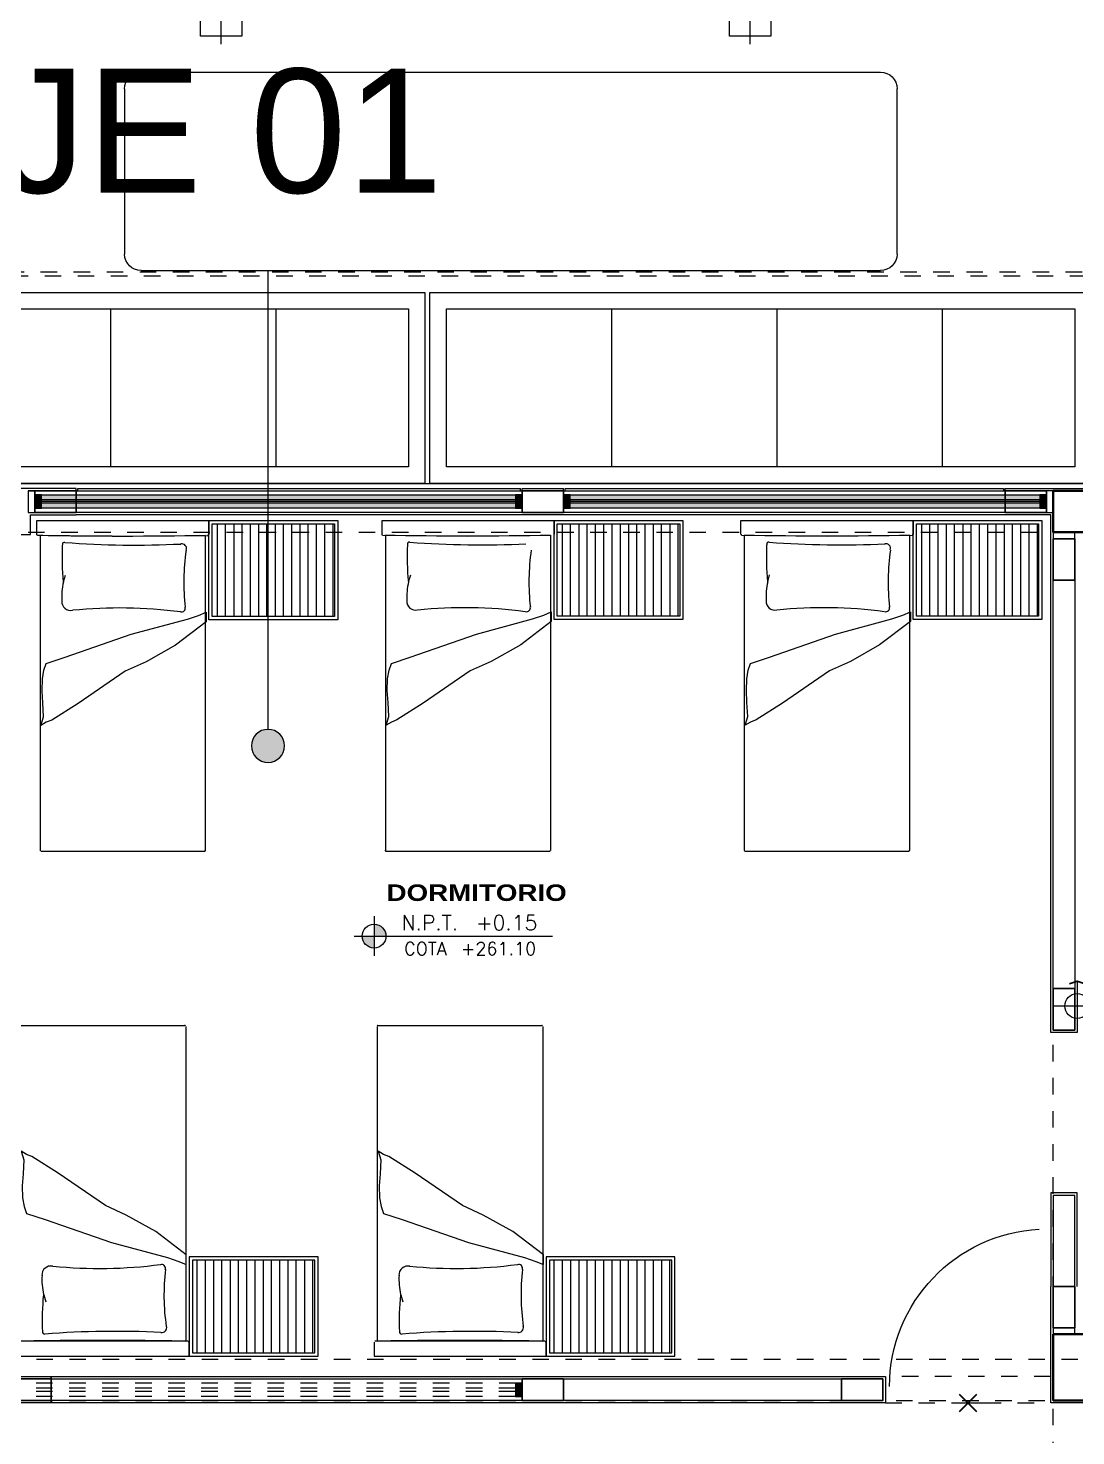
# Model space of a CAD drawing. Header units: metres. Extents: x 349703 to 349913, y 9282546 to 9282694.
# Drawn here: x 349719.53 to 349725.87, y 9282668.82 to 9282677.34 of the extents above; entities that cross this region are included whole.
import ezdxf
from ezdxf.enums import TextEntityAlignment as Align

# ---------------------------------------------------------------- set-up
doc = ezdxf.new("R2010")
doc.units = ezdxf.units.M
doc.header["$LTSCALE"] = 0.25
for name, pattern in [('01 nivel$0$HIDDEN2', [0.1875, 0.125, -0.0625]), ('B. SUM 2$0$HIDDEN', [0.375, 0.25, -0.125]), ('DASHDOT', [3.556, 2.54, -0.508, 0, -0.508]), ('DASHED2', [0.762, 0.635, -0.127])]:
    doc.linetypes.add(name, pattern=pattern)
for name, color, linetype, lineweight in [('0_VANOS', 30, 'Continuous', 9), ('ARQ-FONDO', 253, 'CONTINUOUS', 9), ('COTAS', 94, 'CONTINUOUS', 18), ('EJE-TEXTO', 5, 'CONTINUOUS', 25), ('TRAZO', 2, 'Continuous', 13)]:
    doc.layers.add(name, color=color, linetype=linetype, lineweight=lineweight)
doc.styles.add('MOYO2', font='arialbd.ttf', dxfattribs={"width": 1.2})
doc.styles.get("Standard").update_dxf_attribs({"font": 'arial.ttf'})
doc.styles.add('TM-DIM', font='romans.shx')

# ---------------------------------------------------------------- blocks, each defined once
blk = doc.blocks.new('COLUMNAS CENTRALES')
at = {"layer": 'ARQ-FONDO', "lineweight": 40}
for points in [[(-59547.0191, 35130.3325), (-59546.6191, 35130.3325), (-59546.6191, 35130.0825), (-59547.0191, 35130.0825)], [(-59547.0191, 35125.2325), (-59546.7691, 35125.2325), (-59546.7691, 35124.8325), (-59547.0191, 35124.8325)]]:
    blk.add_lwpolyline(points, close=True, dxfattribs=at)
blk = doc.blocks.new('CAMA 1')
at = {"layer": 'ARQ-FONDO', "linetype": 'Continuous', "lineweight": -2}
for p, q in [((3919.9519, 1597.9807), (3921.8564, 1597.9807)), ((3920.2334, 1597.84), (3920.1914, 1597.8272)), ((3919.8825, 1596.9116), (3920.4417, 1596.9116)), ((3919.9464, 1596.9609), (3919.9464, 1596.9609)), ((3921.8564, 1596.981), (3919.9519, 1596.981)), ((3919.8825, 1596.8622), (3920.4417, 1596.8622)), ((3919.8825, 1596.811), (3920.4417, 1596.811)), ((3919.8825, 1596.7617), (3920.4417, 1596.7617)), ((3919.8825, 1596.7105), (3920.4417, 1596.7105)), ((3919.8825, 1596.6612), (3920.4417, 1596.6612)), ((3919.8825, 1596.6118), (3920.4417, 1596.6118)), ((3919.8825, 1596.5606), (3920.4417, 1596.5606)), ((3919.8825, 1596.5113), (3920.4417, 1596.5113)), ((3919.8825, 1596.462), (3920.4417, 1596.462)), ((3919.8825, 1596.4108), (3920.4417, 1596.4108)), ((3919.8825, 1596.3614), (3920.4417, 1596.3614)), ((3919.8825, 1596.3121), (3920.4417, 1596.3121)), ((3919.8825, 1596.2609), (3920.4417, 1596.2609)), ((3919.8825, 1596.2116), (3920.4417, 1596.2116))]:
    blk.add_line(p, q, dxfattribs=at)
for points in [[(3919.9464, 1598.0009), (3919.8624, 1598.0009), (3919.8624, 1597.4818), (3919.8624, 1596.9609), (3919.9464, 1596.9609)], [(3919.9519, 1597.9807), (3919.9556, 1597.4818), (3919.9519, 1596.981)], [(3921.8619, 1597.9771), (3921.8619, 1597.4818), (3921.8619, 1596.9865)]]:
    blk.add_lwpolyline(points, dxfattribs=at)
for points in [[(3920.4162, 1596.9774), (3920.4746, 1596.9774), (3920.6154, 1597.162), (3920.7141, 1597.3411), (3920.7726, 1597.4672), (3920.9681, 1597.7523), (3921.0686, 1597.9113), (3921.0814, 1597.9442), (3921.1015, 1597.9771), (3921.0485, 1597.9606), (3920.9645, 1597.9643), (3920.8914, 1597.9698), (3920.8201, 1597.968), (3920.7671, 1597.9588), (3920.725, 1597.9442), (3920.6885, 1597.8309), (3920.5496, 1597.4306), (3920.4582, 1597.0907), (3920.4344, 1597.023)], [(3919.8624, 1596.9609), (3919.8624, 1596.1805), (3920.4619, 1596.1805), (3920.4619, 1596.9609)], [(3919.8825, 1596.9408), (3919.8825, 1596.2006), (3920.4417, 1596.2006), (3920.4417, 1596.9408)]]:
    blk.add_lwpolyline(points, close=True, dxfattribs=at)
for points in [[(3919.9519, 1597.9982), (3919.9519, 1598.0007), (3919.9499, 1598.0027), (3919.9474, 1598.0027)], [(3919.9574, 1597.4815), (3919.9571, 1597.6535), (3919.9555, 1597.8254), (3919.9523, 1597.9974)], [(3921.8619, 1597.978), (3921.8619, 1597.9805), (3921.8598, 1597.9826), (3921.8573, 1597.9826)], [(3919.9997, 1597.8442), (3919.9965, 1597.8414), (3919.9952, 1597.8371), (3919.9961, 1597.8329)], [(3920.0112, 1597.8468), (3920.0072, 1597.848), (3920.0028, 1597.8471), (3919.9997, 1597.8442)], [(3920.2336, 1597.8418), (3920.1594, 1597.8491), (3920.0847, 1597.8509), (3920.0102, 1597.8475)], [(3920.3512, 1597.8503), (3920.3122, 1597.8525), (3920.2731, 1597.8493), (3920.235, 1597.8408)], [(3920.3942, 1597.8319), (3920.3834, 1597.8448), (3920.3671, 1597.8518), (3920.3504, 1597.8509)], [(3920.0057, 1597.1307), (3920.017, 1597.3646), (3920.0137, 1597.5989), (3919.9958, 1597.8324)], [(3920.4067, 1597.7844), (3920.3847, 1597.5675), (3920.3881, 1597.3488), (3920.4166, 1597.1327)], [(3920.4058, 1597.7855), (3920.4094, 1597.802), (3920.4051, 1597.8191), (3920.3942, 1597.8319)], [(3919.9523, 1596.968), (3919.9555, 1597.14), (3919.9571, 1597.3119), (3919.9574, 1597.4839)], [(3920.0056, 1597.1306), (3920.0034, 1597.1206), (3920.0067, 1597.1102), (3920.0144, 1597.1034)], [(3920.0144, 1597.1034), (3920.022, 1597.0966), (3920.0326, 1597.0944), (3920.0423, 1597.0976)], [(3920.3866, 1597.1039), (3920.272, 1597.117), (3920.1561, 1597.1153), (3920.0419, 1597.0987)], [(3920.387, 1597.1044), (3920.3951, 1597.102), (3920.4038, 1597.1043), (3920.4097, 1597.1104)], [(3920.4097, 1597.1104), (3920.4156, 1597.1164), (3920.4176, 1597.1252), (3920.4151, 1597.1332)], [(3921.8573, 1596.9828), (3921.8598, 1596.9828), (3921.8619, 1596.9849), (3921.8619, 1596.9874)], [(3919.9474, 1596.9627), (3919.9499, 1596.9627), (3919.9519, 1596.9648), (3919.9519, 1596.9673)]]:
    blk.add_open_spline(points, degree=3, dxfattribs=at)
blk = doc.blocks.new('CAMA 2')
at = {"layer": 'ARQ-FONDO', "linetype": 'Continuous', "lineweight": -2}
for p, q in [((3924.9068, 1597.9807), (3923.0005, 1597.9807)), ((3924.6253, 1597.84), (3924.6673, 1597.8272)), ((3924.9013, 1597.4818), (3924.9068, 1596.9664)), ((3923.0005, 1596.981), (3924.9068, 1596.981)), ((3924.9762, 1596.9116), (3924.4169, 1596.9116)), ((3924.9122, 1596.9609), (3924.9122, 1596.9609)), ((3924.9762, 1596.8622), (3924.4169, 1596.8622)), ((3924.9762, 1596.811), (3924.4169, 1596.811)), ((3924.9762, 1596.7617), (3924.4169, 1596.7617)), ((3924.9762, 1596.7105), (3924.4169, 1596.7105)), ((3924.9762, 1596.6612), (3924.4169, 1596.6612)), ((3924.9762, 1596.6118), (3924.4169, 1596.6118)), ((3924.9762, 1596.5606), (3924.4169, 1596.5606)), ((3924.9762, 1596.5113), (3924.4169, 1596.5113)), ((3924.9762, 1596.462), (3924.4169, 1596.462)), ((3924.9762, 1596.4108), (3924.4169, 1596.4108)), ((3924.9762, 1596.3614), (3924.4169, 1596.3614)), ((3924.9762, 1596.3121), (3924.4169, 1596.3121)), ((3924.9762, 1596.2609), (3924.4169, 1596.2609)), ((3924.9762, 1596.2116), (3924.4169, 1596.2116))]:
    blk.add_line(p, q, dxfattribs=at)
for points in [[(3922.9968, 1597.9771), (3922.9968, 1597.4818), (3922.9968, 1596.9865)], [(3924.9122, 1598.0009), (3924.9963, 1598.0009), (3924.9963, 1597.4818), (3924.9963, 1596.9609), (3924.9122, 1596.9609)]]:
    blk.add_lwpolyline(points, dxfattribs=at)
for points in [[(3924.4425, 1596.9774), (3924.384, 1596.9774), (3924.2433, 1597.162), (3924.1428, 1597.3411), (3924.0861, 1597.4672), (3923.8906, 1597.7523), (3923.7901, 1597.9113), (3923.7773, 1597.9442), (3923.7572, 1597.9771), (3923.8102, 1597.9606), (3923.8942, 1597.9643), (3923.9673, 1597.9698), (3924.0386, 1597.968), (3924.0916, 1597.9588), (3924.1318, 1597.9442), (3924.1702, 1597.8309), (3924.3091, 1597.4306), (3924.4005, 1597.0907), (3924.4224, 1597.023)], [(3924.9963, 1596.9609), (3924.9963, 1596.1805), (3924.3968, 1596.1805), (3924.3968, 1596.9609)], [(3924.9762, 1596.9408), (3924.9762, 1596.2006), (3924.4169, 1596.2006), (3924.4169, 1596.9408)]]:
    blk.add_lwpolyline(points, close=True, dxfattribs=at)
for points in [[(3924.9079, 1597.984), (3924.9015, 1597.6498), (3924.9015, 1597.3156), (3924.9079, 1596.9814)], [(3924.9082, 1597.9974), (3924.9051, 1597.8254), (3924.9034, 1597.6535), (3924.9031, 1597.4815)], [(3924.9132, 1598.0027), (3924.9107, 1598.0027), (3924.9086, 1598.0007), (3924.9086, 1597.9982)], [(3924.5102, 1597.8509), (3924.4934, 1597.8518), (3924.4772, 1597.8448), (3924.4663, 1597.8319)], [(3924.6255, 1597.8408), (3924.5874, 1597.8493), (3924.5483, 1597.8525), (3924.5093, 1597.8503)], [(3924.8485, 1597.8475), (3924.774, 1597.8509), (3924.6993, 1597.8491), (3924.6251, 1597.8418)], [(3924.8609, 1597.8442), (3924.8578, 1597.8471), (3924.8534, 1597.848), (3924.8493, 1597.8468)], [(3924.8645, 1597.8329), (3924.8654, 1597.8371), (3924.864, 1597.8414), (3924.8609, 1597.8442)], [(3924.4439, 1597.1327), (3924.4724, 1597.3488), (3924.4758, 1597.5675), (3924.4538, 1597.7844)], [(3924.4663, 1597.8319), (3924.4554, 1597.8191), (3924.4511, 1597.802), (3924.4547, 1597.7855)], [(3924.8647, 1597.8324), (3924.8468, 1597.5989), (3924.8435, 1597.3646), (3924.8548, 1597.1307)], [(3924.4454, 1597.1332), (3924.4429, 1597.1252), (3924.445, 1597.1164), (3924.4508, 1597.1104)], [(3924.4508, 1597.1104), (3924.4567, 1597.1043), (3924.4654, 1597.102), (3924.4735, 1597.1044)], [(3924.8168, 1597.0987), (3924.7026, 1597.1153), (3924.5867, 1597.117), (3924.4721, 1597.1039)], [(3924.8182, 1597.0976), (3924.8279, 1597.0944), (3924.8386, 1597.0966), (3924.8462, 1597.1034)], [(3924.8462, 1597.1034), (3924.8538, 1597.1102), (3924.8571, 1597.1206), (3924.8549, 1597.1306)], [(3922.9968, 1596.9874), (3922.9968, 1596.9849), (3922.9989, 1596.9828), (3923.0014, 1596.9828)], [(3924.9086, 1596.9673), (3924.9086, 1596.9648), (3924.9107, 1596.9627), (3924.9132, 1596.9627)]]:
    blk.add_open_spline(points, degree=3, dxfattribs=at)
blk = doc.blocks.new('CANA 3')
at = {"layer": 'ARQ-FONDO', "linetype": 'Continuous', "lineweight": -2}
for p, q in [((3919.9519, 1596.1604), (3921.8564, 1596.1604)), ((3920.2334, 1596.0197), (3920.1914, 1596.0069)), ((3919.9464, 1595.1405), (3919.9464, 1595.1405)), ((3921.8564, 1595.1606), (3919.9519, 1595.1606)), ((3919.8825, 1595.0912), (3920.4417, 1595.0912)), ((3919.8825, 1595.0418), (3920.4417, 1595.0418)), ((3919.8825, 1594.9907), (3920.4417, 1594.9907)), ((3919.8825, 1594.9413), (3920.4417, 1594.9413)), ((3919.8825, 1594.892), (3920.4417, 1594.892)), ((3919.8825, 1594.8408), (3920.4417, 1594.8408)), ((3919.8825, 1594.7915), (3920.4417, 1594.7915)), ((3919.8825, 1594.7403), (3920.4417, 1594.7403)), ((3919.8825, 1594.6909), (3920.4417, 1594.6909)), ((3919.8825, 1594.6416), (3920.4417, 1594.6416)), ((3919.8825, 1594.5904), (3920.4417, 1594.5904)), ((3919.8825, 1594.5411), (3920.4417, 1594.5411)), ((3919.8825, 1594.4917), (3920.4417, 1594.4917)), ((3919.8825, 1594.4405), (3920.4417, 1594.4405)), ((3919.8825, 1594.3912), (3920.4417, 1594.3912))]:
    blk.add_line(p, q, dxfattribs=at)
for points in [[(3919.9464, 1596.1805), (3919.8624, 1596.1805), (3919.8624, 1595.6614), (3919.8624, 1595.1405), (3919.9464, 1595.1405)], [(3919.9519, 1596.1604), (3919.9556, 1595.6614), (3919.9519, 1595.1606)], [(3921.8619, 1596.1567), (3921.8619, 1595.6614), (3921.8619, 1595.1661)]]:
    blk.add_lwpolyline(points, dxfattribs=at)
for points in [[(3920.4162, 1595.157), (3920.4746, 1595.157), (3920.6154, 1595.3416), (3920.7141, 1595.5207), (3920.7726, 1595.6468), (3920.9681, 1595.9319), (3921.0686, 1596.0909), (3921.0814, 1596.1238), (3921.1015, 1596.1567), (3921.0485, 1596.1403), (3920.9645, 1596.1439), (3920.8914, 1596.1494), (3920.8201, 1596.1476), (3920.7671, 1596.1385), (3920.725, 1596.1238), (3920.6885, 1596.0105), (3920.5496, 1595.6103), (3920.4582, 1595.2703), (3920.4344, 1595.2027)], [(3919.8624, 1595.1405), (3919.8624, 1594.362), (3920.4619, 1594.362), (3920.4619, 1595.1405)], [(3919.8825, 1595.1204), (3919.8825, 1594.3802), (3920.4417, 1594.3802), (3920.4417, 1595.1204)]]:
    blk.add_lwpolyline(points, close=True, dxfattribs=at)
for points in [[(3919.9574, 1595.6611), (3919.9571, 1595.8331), (3919.9555, 1596.0051), (3919.9523, 1596.177)], [(3921.8619, 1596.1576), (3921.8619, 1596.1602), (3921.8598, 1596.1622), (3921.8573, 1596.1622)], [(3919.9997, 1596.0238), (3919.9965, 1596.021), (3919.9952, 1596.0167), (3919.9961, 1596.0126)], [(3920.0057, 1595.3103), (3920.017, 1595.5442), (3920.0137, 1595.7785), (3919.9958, 1596.012)], [(3920.0112, 1596.0264), (3920.0072, 1596.0277), (3920.0028, 1596.0267), (3919.9997, 1596.0238)], [(3920.2336, 1596.0214), (3920.1594, 1596.0287), (3920.0847, 1596.0306), (3920.0102, 1596.0271)], [(3920.3512, 1596.03), (3920.3122, 1596.0321), (3920.2731, 1596.0289), (3920.235, 1596.0205)], [(3920.3942, 1596.0116), (3920.3834, 1596.0244), (3920.3671, 1596.0314), (3920.3504, 1596.0305)], [(3920.4067, 1595.9658), (3920.3847, 1595.749), (3920.3881, 1595.5303), (3920.4166, 1595.3142)], [(3920.4058, 1595.9652), (3920.4094, 1595.9816), (3920.4051, 1595.9987), (3920.3942, 1596.0116)], [(3919.9523, 1595.1477), (3919.9555, 1595.3196), (3919.9571, 1595.4916), (3919.9574, 1595.6636)], [(3920.0056, 1595.312), (3920.0034, 1595.302), (3920.0067, 1595.2917), (3920.0144, 1595.2849)], [(3920.0144, 1595.2849), (3920.022, 1595.278), (3920.0326, 1595.2758), (3920.0423, 1595.2791)], [(3920.3866, 1595.2835), (3920.272, 1595.2967), (3920.1561, 1595.2949), (3920.0419, 1595.2783)], [(3920.387, 1595.284), (3920.3951, 1595.2817), (3920.4038, 1595.284), (3920.4097, 1595.29)], [(3920.4097, 1595.29), (3920.4156, 1595.2961), (3920.4176, 1595.3048), (3920.4151, 1595.3129)], [(3919.9474, 1595.1424), (3919.9499, 1595.1424), (3919.9519, 1595.1444), (3919.9519, 1595.1469)], [(3921.8573, 1595.1625), (3921.8598, 1595.1625), (3921.8619, 1595.1645), (3921.8619, 1595.167)]]:
    blk.add_open_spline(points, degree=3, dxfattribs=at)
blk = doc.blocks.new('CAMA 4')
at = {"layer": 'ARQ-FONDO', "linetype": 'Continuous', "lineweight": -2}
for p, q in [((3924.9068, 1596.1604), (3923.0005, 1596.1604)), ((3924.9068, 1596.1768), (3924.9013, 1595.6614)), ((3924.6253, 1596.0197), (3924.6673, 1596.0069)), ((3923.0005, 1595.1606), (3924.9068, 1595.1606)), ((3924.9762, 1595.0912), (3924.4169, 1595.0912)), ((3924.9762, 1595.0418), (3924.4169, 1595.0418)), ((3924.9762, 1594.9907), (3924.4169, 1594.9907)), ((3924.9762, 1594.9413), (3924.4169, 1594.9413)), ((3924.9762, 1594.892), (3924.4169, 1594.892)), ((3924.9762, 1594.8408), (3924.4169, 1594.8408)), ((3924.9762, 1594.7915), (3924.4169, 1594.7915)), ((3924.9762, 1594.7403), (3924.4169, 1594.7403)), ((3924.9762, 1594.6909), (3924.4169, 1594.6909)), ((3924.9762, 1594.6416), (3924.4169, 1594.6416)), ((3924.9762, 1594.5904), (3924.4169, 1594.5904)), ((3924.9762, 1594.5411), (3924.4169, 1594.5411)), ((3924.9762, 1594.4917), (3924.4169, 1594.4917)), ((3924.9762, 1594.4405), (3924.4169, 1594.4405)), ((3924.9762, 1594.3912), (3924.4169, 1594.3912))]:
    blk.add_line(p, q, dxfattribs=at)
for points in [[(3922.9968, 1596.1567), (3922.9968, 1595.6614), (3922.9968, 1595.1661)], [(3924.9122, 1596.1805), (3924.9963, 1596.1805), (3924.9963, 1595.6614), (3924.9963, 1595.1405), (3924.9122, 1595.1405)]]:
    blk.add_lwpolyline(points, dxfattribs=at)
for points in [[(3924.4425, 1595.157), (3924.384, 1595.157), (3924.2433, 1595.3416), (3924.1428, 1595.5207), (3924.0861, 1595.6468), (3923.8906, 1595.9319), (3923.7901, 1596.0909), (3923.7773, 1596.1238), (3923.7572, 1596.1567), (3923.8102, 1596.1403), (3923.8942, 1596.1439), (3923.9673, 1596.1494), (3924.0386, 1596.1476), (3924.0916, 1596.1385), (3924.1318, 1596.1238), (3924.1702, 1596.0105), (3924.3091, 1595.6103), (3924.4005, 1595.2703), (3924.4224, 1595.2027)], [(3924.9963, 1595.1405), (3924.9963, 1594.362), (3924.3968, 1594.362), (3924.3968, 1595.1405)], [(3924.9762, 1595.1204), (3924.9762, 1594.3802), (3924.4169, 1594.3802), (3924.4169, 1595.1204)]]:
    blk.add_lwpolyline(points, close=True, dxfattribs=at)
for points in [[(3923.0014, 1596.1622), (3922.9989, 1596.1622), (3922.9968, 1596.1602), (3922.9968, 1596.1576)], [(3924.9079, 1596.1637), (3924.9015, 1595.8295), (3924.9015, 1595.4952), (3924.9079, 1595.161)], [(3924.9132, 1596.1823), (3924.9107, 1596.1823), (3924.9086, 1596.1803), (3924.9086, 1596.1778)], [(3924.4439, 1595.3142), (3924.4724, 1595.5303), (3924.4758, 1595.749), (3924.4538, 1595.9658)], [(3924.4663, 1596.0116), (3924.4554, 1595.9987), (3924.4511, 1595.9816), (3924.4547, 1595.9652)], [(3924.5102, 1596.0305), (3924.4934, 1596.0314), (3924.4772, 1596.0244), (3924.4663, 1596.0116)], [(3924.6255, 1596.0205), (3924.5874, 1596.0289), (3924.5483, 1596.0321), (3924.5093, 1596.03)], [(3924.8485, 1596.0271), (3924.774, 1596.0306), (3924.6993, 1596.0287), (3924.6251, 1596.0214)], [(3924.8647, 1596.012), (3924.8468, 1595.7785), (3924.8435, 1595.5442), (3924.8548, 1595.3103)], [(3924.8609, 1596.0238), (3924.8578, 1596.0267), (3924.8534, 1596.0277), (3924.8493, 1596.0264)], [(3924.8645, 1596.0126), (3924.8654, 1596.0167), (3924.864, 1596.021), (3924.8609, 1596.0238)], [(3924.4454, 1595.3129), (3924.4429, 1595.3048), (3924.445, 1595.2961), (3924.4508, 1595.29)], [(3924.4508, 1595.29), (3924.4567, 1595.284), (3924.4654, 1595.2817), (3924.4735, 1595.284)], [(3924.8168, 1595.2783), (3924.7026, 1595.2949), (3924.5867, 1595.2967), (3924.4721, 1595.2835)], [(3922.9968, 1595.167), (3922.9968, 1595.1645), (3922.9989, 1595.1625), (3923.0014, 1595.1625)]]:
    blk.add_open_spline(points, degree=3, dxfattribs=at)
blk = doc.blocks.new('CSMA 11')
at = {"layer": 'ARQ-FONDO', "linetype": 'Continuous', "lineweight": -2}
for p, q in [((3924.9068, 1594.3565), (3924.9013, 1593.8411)), ((3924.9068, 1594.3418), (3923.0005, 1594.3418)), ((3924.6253, 1594.1993), (3924.6673, 1594.1883)), ((3924.9013, 1593.8411), (3924.9068, 1593.3257)), ((3923.0005, 1593.3403), (3924.9068, 1593.3403)), ((3924.9762, 1593.2708), (3924.4169, 1593.2708)), ((3924.9122, 1593.3202), (3924.9122, 1593.3202)), ((3924.9762, 1593.2215), (3924.4169, 1593.2215)), ((3924.9762, 1593.1703), (3924.4169, 1593.1703)), ((3924.9762, 1593.121), (3924.4169, 1593.121)), ((3924.9762, 1593.0716), (3924.4169, 1593.0716)), ((3924.9762, 1593.0204), (3924.4169, 1593.0204)), ((3924.9762, 1592.9711), (3924.4169, 1592.9711)), ((3924.9762, 1592.9217), (3924.4169, 1592.9217)), ((3924.9762, 1592.8706), (3924.4169, 1592.8706)), ((3924.9762, 1592.8212), (3924.4169, 1592.8212)), ((3924.9762, 1592.77), (3924.4169, 1592.77)), ((3924.9762, 1592.7207), (3924.4169, 1592.7207)), ((3924.9762, 1592.6714), (3924.4169, 1592.6714)), ((3924.9762, 1592.6202), (3924.4169, 1592.6202)), ((3924.9762, 1592.5708), (3924.4169, 1592.5708))]:
    blk.add_line(p, q, dxfattribs=at)
for points in [[(3924.9122, 1594.362), (3924.9963, 1594.362), (3924.9963, 1593.8411), (3924.9963, 1593.3202), (3924.9122, 1593.3202)], [(3922.9968, 1594.3364), (3922.9968, 1593.8411), (3922.9968, 1593.3458)]]:
    blk.add_lwpolyline(points, dxfattribs=at)
for points in [[(3924.4425, 1593.3366), (3924.384, 1593.3366), (3924.2433, 1593.523), (3924.1428, 1593.7003), (3924.0861, 1593.8264), (3923.8906, 1594.1116), (3923.7901, 1594.2706), (3923.7773, 1594.3035), (3923.7572, 1594.3364), (3923.8102, 1594.3199), (3923.8942, 1594.3254), (3923.9673, 1594.3291), (3924.0386, 1594.3272), (3924.0916, 1594.3181), (3924.1318, 1594.3035), (3924.1702, 1594.1901), (3924.3091, 1593.7899), (3924.4005, 1593.4499), (3924.4224, 1593.3823)], [(3924.9963, 1593.3202), (3924.9963, 1592.5416), (3924.3968, 1592.5416), (3924.3968, 1593.3202)], [(3924.9762, 1593.3001), (3924.9762, 1592.5617), (3924.4169, 1592.5617), (3924.4169, 1593.3001)]]:
    blk.add_lwpolyline(points, close=True, dxfattribs=at)
for points in [[(3924.9132, 1594.362), (3924.9107, 1594.362), (3924.9086, 1594.3599), (3924.9086, 1594.3574)], [(3923.0014, 1594.3418), (3922.9989, 1594.3418), (3922.9968, 1594.3398), (3922.9968, 1594.3373)], [(3924.9079, 1594.3433), (3924.9015, 1594.0091), (3924.9015, 1593.6748), (3924.9079, 1593.3407)], [(3924.4663, 1594.1912), (3924.4554, 1594.1784), (3924.4511, 1594.1612), (3924.4547, 1594.1448)], [(3924.5102, 1594.2102), (3924.4934, 1594.211), (3924.4772, 1594.204), (3924.4663, 1594.1912)], [(3924.6255, 1594.2001), (3924.5874, 1594.2086), (3924.5483, 1594.2118), (3924.5093, 1594.2096)], [(3924.8485, 1594.2067), (3924.774, 1594.2102), (3924.6993, 1594.2083), (3924.6251, 1594.2011)], [(3924.8647, 1594.1916), (3924.8468, 1593.9582), (3924.8435, 1593.7238), (3924.8548, 1593.49)], [(3924.8609, 1594.2035), (3924.8578, 1594.2063), (3924.8534, 1594.2073), (3924.8493, 1594.2061)], [(3924.8645, 1594.1922), (3924.8654, 1594.1963), (3924.864, 1594.2006), (3924.8609, 1594.2035)], [(3924.4439, 1593.4938), (3924.4724, 1593.7099), (3924.4758, 1593.9286), (3924.4538, 1594.1455)], [(3924.4454, 1593.4925), (3924.4429, 1593.4845), (3924.445, 1593.4757), (3924.4508, 1593.4696)], [(3924.4508, 1593.4696), (3924.4567, 1593.4636), (3924.4654, 1593.4613), (3924.4735, 1593.4636)], [(3924.8168, 1593.458), (3924.7026, 1593.4746), (3924.5867, 1593.4763), (3924.4721, 1593.4632)], [(3924.8182, 1593.4587), (3924.8279, 1593.4555), (3924.8386, 1593.4577), (3924.8462, 1593.4645)], [(3924.8462, 1593.4645), (3924.8538, 1593.4713), (3924.8571, 1593.4817), (3924.8549, 1593.4917)], [(3922.9968, 1593.3467), (3922.9968, 1593.3442), (3922.9989, 1593.3421), (3923.0014, 1593.3421)], [(3924.9086, 1593.3265), (3924.9086, 1593.324), (3924.9107, 1593.322), (3924.9132, 1593.322)]]:
    blk.add_open_spline(points, degree=3, dxfattribs=at)
blk = doc.blocks.new('*U934')
blk.add_arc((0.0211, 0.0474), 0.9539, 0.15786, 87.08143)
blk = doc.blocks.new('*U906')
at = {"linetype": 'Continuous', "lineweight": 0, "true_color": 0xbebebe}
for points in [[(3037.2524, 1360.5431), (3037.2124, 1360.5431), (3037.2124, 1360.4631), (3037.2524, 1360.4631)], [(3040.1599, 1360.5431), (3040.1199, 1360.5431), (3040.1199, 1360.4631), (3040.1599, 1360.4631)]]:
    blk.add_hatch(color=9, dxfattribs=at).paths.add_polyline_path(points)
at = {"true_color": 0xffffff}
h = blk.add_hatch(color=7, dxfattribs=at)
h.dxf.hatch_style = 1
h.paths.add_polyline_path([(3040.1199, 1360.4631), (3040.1199, 1360.5431), (3037.2524, 1360.5431), (3037.2524, 1360.4631)])
at = {"layer": '0_VANOS', "linetype": 'Continuous'}
for p, q in [((3037.2524, 1360.5131), (3040.1199, 1360.5131)), ((3037.2524, 1360.5031), (3040.1199, 1360.5031)), ((3037.2524, 1360.4931), (3040.1199, 1360.4931))]:
    blk.add_line(p, q, dxfattribs=at)
for points in [[(3037.2124, 1360.5431), (3037.2124, 1360.4631), (3037.2524, 1360.4631), (3037.2524, 1360.5431)], [(3037.2524, 1360.5431), (3040.1199, 1360.5431), (3040.1199, 1360.4631), (3037.2524, 1360.4631)], [(3040.1199, 1360.5431), (3040.1199, 1360.4631), (3040.1599, 1360.4631), (3040.1599, 1360.5431)]]:
    blk.add_lwpolyline(points, close=True, dxfattribs=at)
blk = doc.blocks.new('*U907')
at = {"linetype": 'Continuous', "lineweight": 0, "true_color": 0xbebebe}
for points in [[(3037.2524, 1360.5431), (3037.2124, 1360.5431), (3037.2124, 1360.4631), (3037.2524, 1360.4631)], [(3040.1349, 1360.5431), (3040.0949, 1360.5431), (3040.0949, 1360.4631), (3040.1349, 1360.4631)]]:
    blk.add_hatch(color=9, dxfattribs=at).paths.add_polyline_path(points)
at = {"true_color": 0xffffff}
h = blk.add_hatch(color=7, dxfattribs=at)
h.dxf.hatch_style = 1
h.paths.add_polyline_path([(3040.0949, 1360.4631), (3040.0949, 1360.5431), (3037.2524, 1360.5431), (3037.2524, 1360.4631)])
at = {"layer": '0_VANOS', "linetype": 'Continuous'}
for p, q in [((3037.2524, 1360.5131), (3040.0949, 1360.5131)), ((3037.2524, 1360.5031), (3040.0949, 1360.5031)), ((3037.2524, 1360.4931), (3040.0949, 1360.4931))]:
    blk.add_line(p, q, dxfattribs=at)
for points in [[(3037.2124, 1360.5431), (3037.2124, 1360.4631), (3037.2524, 1360.4631), (3037.2524, 1360.5431)], [(3037.2524, 1360.5431), (3040.0949, 1360.5431), (3040.0949, 1360.4631), (3037.2524, 1360.4631)], [(3040.0949, 1360.5431), (3040.0949, 1360.4631), (3040.1349, 1360.4631), (3040.1349, 1360.5431)]]:
    blk.add_lwpolyline(points, close=True, dxfattribs=at)
blk = doc.blocks.new('*U915')
at = {"linetype": 'Continuous', "true_color": 0xbebebe}
for points in [[(3032.1314, 1351.1888), (3032.1314, 1351.2688), (3032.1714, 1351.2688), (3032.1714, 1351.1888)], [(3035.1889, 1351.1888), (3035.1889, 1351.2688), (3035.2289, 1351.2688), (3035.2289, 1351.1888)]]:
    blk.add_hatch(color=9, dxfattribs=at).paths.add_polyline_path(points)
at = {"layer": '0_VANOS', "linetype": 'Continuous'}
for p, q in [((3032.1314, 1351.2688), (3032.1714, 1351.2688)), ((3032.1314, 1351.2688), (3032.1314, 1351.1888)), ((3032.1714, 1351.2688), (3032.1714, 1351.1888)), ((3035.1889, 1351.1888), (3035.1889, 1351.2688)), ((3035.1889, 1351.2688), (3035.2289, 1351.2688)), ((3035.2289, 1351.2688), (3035.2289, 1351.1888)), ((3032.1714, 1351.1888), (3032.1314, 1351.1888)), ((3035.2289, 1351.1888), (3035.1889, 1351.1888))]:
    blk.add_line(p, q, dxfattribs=at)
at = {"layer": '0_VANOS', "linetype": '01 nivel$0$HIDDEN2', "ltscale": 0.5}
for p, q in [((3032.1708, 1351.2688), (3035.1883, 1351.2688)), ((3032.1714, 1351.2388), (3035.1889, 1351.2388)), ((3032.1714, 1351.2188), (3035.1889, 1351.2188)), ((3032.1714, 1351.1888), (3035.1889, 1351.1888))]:
    blk.add_line(p, q, dxfattribs=at)
at = {"layer": '0_VANOS', "linetype": '01 nivel$0$HIDDEN2'}
blk.add_line((3035.1889, 1351.2688), (3035.2289, 1351.2688), dxfattribs=at)
blk = doc.blocks.new('INICIO 1')
at = {"layer": 'ARQ-FONDO'}
for p, q in [((0, -0.15), (0, 0.15)), ((-0.15, 0), (0.15, 0))]:
    blk.add_line(p, q, dxfattribs=at)
at = {"layer": 'ARQ-FONDO', "const_width": 0.01}
for points in [[(-0.1342, -0.0474), (-0.15, 0), (-0.1342, 0.0474)], [(0.0474, -0.1342), (0, -0.15), (-0.0474, -0.1342)]]:
    blk.add_lwpolyline(points, dxfattribs=at)
at = {"layer": 'ARQ-FONDO'}
blk.add_circle((0, 0), 0.075, dxfattribs=at)
blk = doc.blocks.new('CAMBIOPISO')
at = {"layer": 'ARQ-FONDO'}
blk.add_line((-0.1, 0), (0.1, 0), dxfattribs=at)
at = {"layer": 'ARQ-FONDO', "const_width": 0.01}
for points in [[(-0.053, -0.053), (0.053, 0.053)], [(-0.053, 0.053), (0.053, -0.053)]]:
    blk.add_lwpolyline(points, dxfattribs=at)
blk = doc.blocks.new('MODULO 3 A 5 AÑOS NUEVO')
at = {"layer": 'ARQ-FONDO'}
for points in [[(350745.5478, 9282652.3361), (350745.5478, 9282652.3511), (350744.8428, 9282652.3511), (350744.8428, 9282651.9111)], [(350745.5578, 9282652.3361), (350745.5578, 9282652.3511), (350748.2353, 9282652.3511)], [(350748.2353, 9282652.3361), (350748.2353, 9282652.3511)], [(350748.2453, 9282652.3511), (350748.4953, 9282652.3511)], [(350748.2453, 9282652.3361), (350748.2453, 9282652.3511)], [(350748.4953, 9282652.3361), (350748.4953, 9282652.3511)], [(350748.5053, 9282652.3511), (350751.1578, 9282652.3511), (350751.1578, 9282652.3361)], [(350748.5053, 9282652.3361), (350748.5053, 9282652.3511)], [(350751.1678, 9282652.2061), (350751.1678, 9282652.3511), (350751.4428, 9282652.3511), (350751.8728, 9282652.3511)], [(350745.0028, 9282651.6461), (350745.0028, 9282651.9211), (350745.1228, 9282651.9211), (350745.1228, 9282652.0711), (350745.2728, 9282652.0711), (350745.2728, 9282652.1911), (350745.5478, 9282652.1911)], [(350751.1678, 9282652.1911), (350745.5478, 9282652.1911)], [(350751.4428, 9282652.1911), (350751.1678, 9282652.1911)], [(350751.4428, 9282652.0611), (350751.4428, 9282652.1911)], [(350751.4428, 9282651.7961), (350751.4428, 9282652.0611)], [(350751.4428, 9282649.3261), (350751.4428, 9282651.7961)], [(350751.4578, 9282651.7961), (350751.5878, 9282651.7961)], [(350751.5878, 9282651.7961), (350751.4578, 9282651.7961)], [(350751.6028, 9282649.3261), (350751.6028, 9282649.0611), (350751.4428, 9282649.0611), (350751.4428, 9282649.3261)], [(350751.5878, 9282649.3261), (350751.4578, 9282649.3261)], [(350751.6028, 9282647.5261), (350751.6028, 9282648.0911), (350751.4428, 9282648.0911), (350751.4428, 9282647.5261)], [(350745.0028, 9282647.5261), (350745.0028, 9282647.2511), (350745.1228, 9282647.2511), (350745.1228, 9282646.9811), (350745.3978, 9282646.9811), (350745.3978, 9282646.8211), (350745.1078, 9282646.8211)], [(350751.4428, 9282647.2511), (350751.4428, 9282647.5261)], [(350751.4578, 9282647.5261), (350751.5878, 9282647.5261)], [(350751.7328, 9282646.8211), (350751.4428, 9282646.8211), (350751.4428, 9282647.2511)], [(350750.1778, 9282646.8211), (350745.3978, 9282646.8211), (350745.3978, 9282646.9811), (350750.1778, 9282646.9811)], [(350750.1778, 9282646.9811), (350750.4428, 9282646.9811), (350750.4428, 9282646.8211), (350750.1778, 9282646.8211)], [(350750.1778, 9282646.9661), (350750.1778, 9282646.8361)]]:
    blk.add_lwpolyline(points, dxfattribs=at)
for points in [[(350745.2978, 9282652.3361), (350745.2578, 9282652.3361), (350745.2578, 9282652.2061), (350745.2978, 9282652.2061)], [(350745.5478, 9282652.3361), (350751.1678, 9282652.3361), (350751.1678, 9282652.2061), (350745.5478, 9282652.2061)], [(350751.4578, 9282652.3361), (350751.4178, 9282652.3361), (350751.4178, 9282652.2061), (350751.4578, 9282652.2061)], [(350751.5878, 9282652.0461), (350751.5878, 9282652.0861), (350751.4578, 9282652.0861), (350751.4578, 9282652.0461)], [(350751.4578, 9282651.7961), (350751.5878, 9282651.7961), (350751.5878, 9282649.3261), (350751.4578, 9282649.3261)], [(350751.5878, 9282648.0761), (350751.4578, 9282648.0761), (350751.4578, 9282647.5261), (350751.5878, 9282647.5261)], [(350751.5878, 9282647.2361), (350751.5878, 9282647.2761), (350751.4578, 9282647.2761), (350751.4578, 9282647.2361)], [(350745.3978, 9282646.9661), (350750.1778, 9282646.9661), (350750.1778, 9282646.8361), (350745.3978, 9282646.8361)]]:
    blk.add_lwpolyline(points, close=True, dxfattribs=at)
at = {"layer": 'ARQ-FONDO', "lineweight": 30, "flags": 128}
for points in [[(350745.2978, 9282652.2061), (350745.2978, 9282652.3361), (350745.5478, 9282652.3361), (350745.5478, 9282652.2061), (350745.2978, 9282652.2061)], [(350748.2453, 9282652.2061), (350748.2453, 9282652.3361), (350748.4953, 9282652.3361), (350748.4953, 9282652.2061), (350748.2453, 9282652.2061)], [(350751.1678, 9282652.2061), (350751.1678, 9282652.3361), (350751.4178, 9282652.3361), (350751.4178, 9282652.2061), (350751.1678, 9282652.2061)], [(350751.4578, 9282652.0461), (350751.5878, 9282652.0461), (350751.5878, 9282651.7961), (350751.4578, 9282651.7961), (350751.4578, 9282652.0461)], [(350751.4578, 9282649.3261), (350751.5878, 9282649.3261), (350751.5878, 9282649.0761), (350751.4578, 9282649.0761), (350751.4578, 9282649.3261)], [(350751.4578, 9282647.5261), (350751.5878, 9282647.5261), (350751.5878, 9282647.2761), (350751.4578, 9282647.2761), (350751.4578, 9282647.5261)], [(350745.1478, 9282646.8361), (350745.1478, 9282646.9661), (350745.3978, 9282646.9661), (350745.3978, 9282646.8361), (350745.1478, 9282646.8361)], [(350748.2453, 9282646.8361), (350748.2453, 9282646.9661), (350748.4953, 9282646.9661), (350748.4953, 9282646.8361), (350748.2453, 9282646.8361)], [(350750.4278, 9282646.9661), (350750.4278, 9282646.8361), (350750.1778, 9282646.8361), (350750.1778, 9282646.9661), (350750.4278, 9282646.9661)]]:
    blk.add_lwpolyline(points, dxfattribs=at)
at = {"layer": 'ARQ-FONDO', "linetype": 'DASHED2', "ltscale": 0.3}
blk.add_lwpolyline([(350751.4428, 9282646.9811), (350750.4428, 9282646.9811), (350750.4427, 9282646.8211), (350751.4428, 9282646.8211)], close=True, dxfattribs=at)
at = {"layer": 'ARQ-FONDO'}
for name, p in [('COLUMNAS CENTRALES', (410298.4769, 9247522.0036)), ('CAMBIOPISO', (350750.9431, 9282646.8211))]:
    blk.add_blockref(name, p, dxfattribs=at)
at = {"layer": 'ARQ-FONDO', "lineweight": 0, "rotation": 180.000079299102}
for name, p in [('*U906', (353785.4558, 9284012.7784)), ('*U907', (353788.6283, 9284012.7784))]:
    blk.add_blockref(name, p, dxfattribs=at)
at = {"layer": 'ARQ-FONDO', "rotation": 90.00000000000003}
for name, p in [('CAMA 2', (352343.3119, 9278727.1598)), ('CAMA 4', (352343.579, 9278727.1611)), ('CSMA 11', (352343.9312, 9278727.1611)), ('CAMA 1', (352343.1919, 9278727.2419)), ('CANA 3', (352343.5311, 9278727.2419))]:
    blk.add_blockref(name, p, dxfattribs=at)
at = {"layer": 'ARQ-FONDO', "xscale": 0.9999863742899391, "yscale": 0.9999863742899391, "zscale": 0.9999863742899391, "rotation": 180.0000001653733}
blk.add_blockref('INICIO 1', (350751.6028, 9282649.2211), dxfattribs=at)
at = {"layer": 'ARQ-FONDO', "xscale": -1}
for name, p in [('*U934', (350751.4428, 9282646.8711)), ('*U915', (353780.3767, 9281295.6723))]:
    blk.add_blockref(name, p, dxfattribs=at)
blk = doc.blocks.new('VERDAD88')
at = {"layer": 'ARQ-FONDO'}
blk.add_lwpolyline([(350743.9086, 9282653.5361), (350747.6578, 9282653.5361), (350747.6578, 9282652.3811), (350743.9086, 9282652.3811)], close=True, dxfattribs=at)
blk.add_lwpolyline([(350747.6878, 9282653.5361), (350751.6878, 9282653.5361), (350751.6878, 9282652.3811), (350747.6878, 9282652.3811), (350747.6878, 9282653.5361)], dxfattribs=at)
at = {"layer": 'ARQ-FONDO', "flags": 128}
for points in [[(350744.0086, 9282653.4361), (350747.5578, 9282653.4361), (350747.5578, 9282652.4811), (350744.0086, 9282652.4811)], [(350747.7878, 9282653.4361), (350751.5878, 9282653.4361), (350751.5878, 9282652.4811), (350747.7878, 9282652.4811)]]:
    blk.add_lwpolyline(points, close=True, dxfattribs=at)
for points in [[(350745.7578, 9282652.4811), (350745.7578, 9282653.4361)], [(350746.7578, 9282652.4811), (350746.7578, 9282653.4361)], [(350748.7878, 9282652.4811), (350748.7878, 9282653.4361)], [(350749.7878, 9282652.4811), (350749.7878, 9282653.4361)], [(350750.7878, 9282652.4811), (350750.7878, 9282653.4361)]]:
    blk.add_lwpolyline(points, dxfattribs=at)
blk = doc.blocks.new('VIGAS')
at = {"layer": 'ARQ-FONDO', "linetype": 'B. SUM 2$0$HIDDEN', "flags": 128}
for points in [[(350745.1945, 9282650.6146), (350769.7445, 9282650.6146)], [(350751.7945, 9282639.3646), (350751.7945, 9282650.6146)], [(350745.1945, 9282650.3646), (350769.7445, 9282650.3646)], [(350745.4445, 9282645.3646), (350769.7445, 9282645.3646)], [(350745.4445, 9282645.1146), (350769.7445, 9282645.1146)]]:
    blk.add_lwpolyline(points, dxfattribs=at)
blk = doc.blocks.new('*U591')
h = blk.add_hatch(color=251)
h.paths.add_polyline_path([(0.75, -0.1724), (0.75, -0.2324), (0.81, -0.2324, 0.414214)])
h.paths.add_polyline_path([(0.75, -0.2324), (0.69, -0.2324, 0.414214), (0.75, -0.2924)])
at = {"color": 2}
for p, q in [((0.75, -0.1324), (0.75, -0.3324)), ((0.65, -0.2324), (1.65, -0.2324))]:
    blk.add_line(p, q, dxfattribs=at)
blk.add_circle((0.75, -0.2324), 0.06, dxfattribs=at)
at = {"color": 2, "style": 'TM-DIM'}
blk.add_text('COTA', height=0.065, rotation=360, dxfattribs=at).set_placement((1.0088, -0.3282), align=Align.CENTER)
for tag, p, height in [('NIV_P', (0.8881, -0.2024), 0.075), ('VALOR_P', (1.2641, -0.2024), 0.075), ('COTA_P', (1.1884, -0.3282), 0.065)]:
    blk.add_attdef(tag, p, '', height=height, rotation=360, dxfattribs=at)
blk = doc.blocks.new('NOMBRE 3 A 5 AÑOS')
at = {"layer": 'ARQ-FONDO', "xscale": 1.199999999999999, "yscale": 1.199999999999999, "zscale": 1.199999999999999}
blk.add_blockref('*U591', (350145.6945, 9282539.1032), dxfattribs=at).add_auto_attribs({'NIV_P': 'N.P.T.', 'COTA_P': '+261.10', 'VALOR_P': '+0.15'})
at = {"layer": 'ARQ-FONDO', "lineweight": -2, "insert": (350147.2148, 9282539.0354), "char_height": 0.1, "width": 2.666695, "attachment_point": 8, "style": 'MOYO2'}
blk.add_mtext('DORMITORIO', dxfattribs=at)
blk = doc.blocks.new('cp1-flat-2')
at = {"layer": 'ARQ-FONDO', "linetype": 'DASHDOT', "ltscale": 0.5}
for p, q in [((889464.6388, -9185121.41), (889464.5934, -9185121.063)), ((889461.4659, -9185121.8251), (889461.4205, -9185121.4781))]:
    blk.add_line(p, q, dxfattribs=at)
at = {"layer": 'ARQ-FONDO'}
for points in [[(889467.9025, -9185120.9326), (889467.8701, -9185120.6847), (889458.1529, -9185121.956), (889458.1853, -9185122.2039), (889458.4332, -9185122.1715), (889458.4202, -9185122.0723), (889461.3225, -9185121.6926), (889461.3354, -9185121.7918), (889461.5833, -9185121.7594), (889461.5704, -9185121.6602), (889464.4954, -9185121.2775), (889464.5084, -9185121.3767), (889464.7563, -9185121.3442), (889464.7433, -9185121.2451), (889467.6416, -9185120.8659), (889467.6546, -9185120.965)], [(889464.7239, -9185121.0963), (889464.476, -9185121.1288), (889464.5084, -9185121.3767), (889464.7563, -9185121.3442)], [(889461.5509, -9185121.5115), (889461.303, -9185121.5439), (889461.3354, -9185121.7918), (889461.5833, -9185121.7594)]]:
    blk.add_lwpolyline(points, close=True, dxfattribs=at)
blk = doc.blocks.new('CERCO PERIMETRICO')
at = {"layer": 'ARQ-FONDO', "xscale": -1, "rotation": 7.453784948315611}
blk.add_blockref('cp1-flat-2', (40439.3437, 18505569.8221, 210.1358), dxfattribs=at)
blk = doc.blocks.new('*U947')
at = {"layer": 'cotas', "true_color": 0x000000}
h = blk.add_hatch(color=18, dxfattribs=at)
h.dxf.hatch_style = 1
edge = h.paths.add_edge_path()
edge.add_arc((2841.4206, 1652.8066), 0.1, 0, 360)
at = {"layer": 'TRAZO', "color": 18, "true_color": 0x000000}
for p, q in [((2841.4206, 1652.7066), (2841.4206, 1649.9329)), ((2840.653, 1649.9329), (2845.1257, 1649.9329)), ((2840.553, 1648.8329), (2840.553, 1649.8329)), ((2845.2257, 1649.8329), (2845.2257, 1648.8329)), ((2840.653, 1648.7329), (2845.1257, 1648.7329))]:
    blk.add_line(p, q, dxfattribs=at)
blk.add_circle((2841.4206, 1652.8066), 0.1, dxfattribs=at)
for centre, start, end in [((2840.653, 1649.8329), 90, 180), ((2845.1257, 1649.8329), 0, 90), ((2840.653, 1648.8329), 180, 270), ((2845.1257, 1648.8329), 270, 0)]:
    blk.add_arc(centre, 0.1, start, end, dxfattribs=at)

msp = doc.modelspace()

# ---------------------------------------------------------------- linework, layer by layer
at = {"layer": 'ARQ-FONDO', "linetype": 'B. SUM 2$0$HIDDEN'}
for points in [[(349717.8055, 9282675.8631), (349745.0055, 9282675.8631), (349745.0055, 9282661.9631), (349717.8055, 9282661.9631)], [(349717.8305, 9282675.8381), (349744.9805, 9282675.8381), (349744.9805, 9282661.9881), (349717.8305, 9282661.9881)]]:
    msp.add_lwpolyline(points, close=True, dxfattribs=at)
at = {"layer": 'ARQ-FONDO'}
msp.add_lwpolyline([(349719.0855, 9282674.5831), (349743.7255, 9282674.5831), (349743.7255, 9282663.2431), (349719.0855, 9282663.2431)], close=True, dxfattribs=at)

# ---------------------------------------------------------------- block references
for name, p in [('CERCO PERIMETRICO', (-323.2944, 0, -210.1358)), ('VERDAD88', (-1025.7273, 22.202)), ('MODULO 3 A 5 AÑOS NUEVO', (-1025.7273, 22.202)), ('VIGAS', (-1026.0641, 23.9234)), ('NOMBRE 3 A 5 AÑOS', (-424.9717, 133.0216))]:
    msp.add_blockref(name, p, dxfattribs=at)
at = {"layer": 'ARQ-FONDO', "xscale": -1, "rotation": 180}
msp.add_blockref('*U947', (346879.5607, 9284325.8025), dxfattribs=at)

# ---------------------------------------------------------------- texts
at = {"layer": 'EJE-TEXTO'}
msp.add_text('EJE 01', height=0.75, dxfattribs=at).set_placement((349718.66, 9282676.34))

doc.saveas('drawing.dxf')
